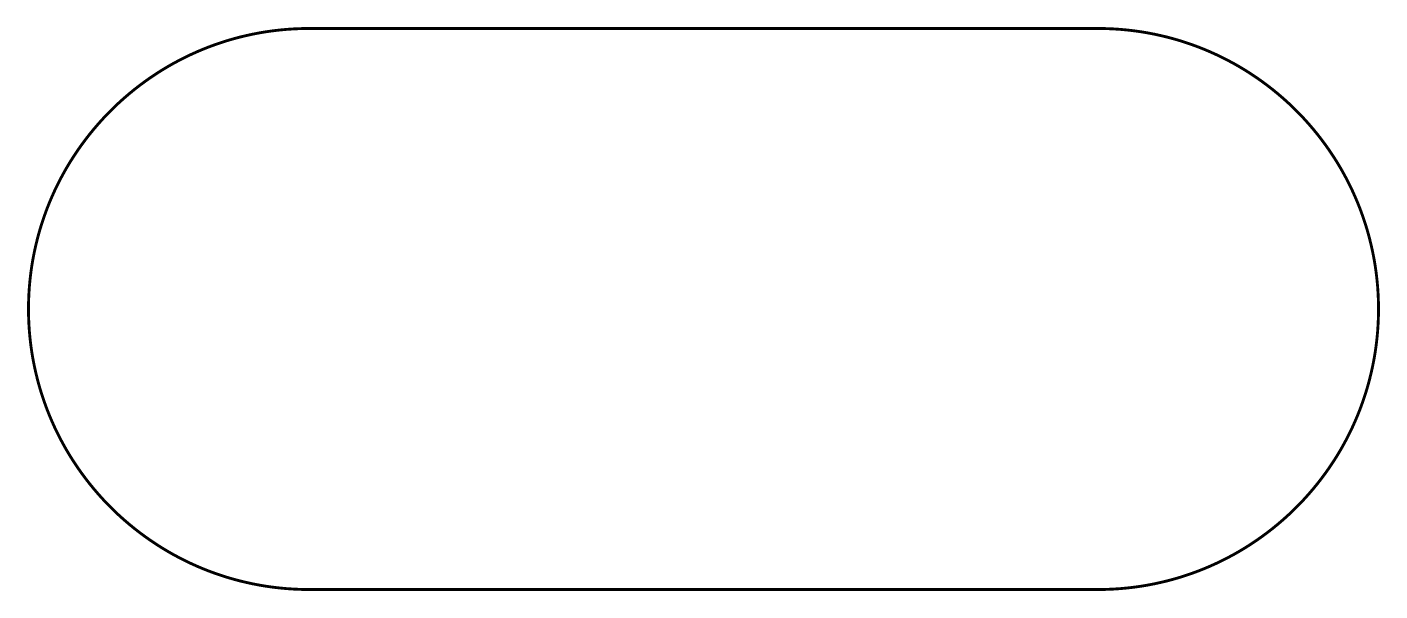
# Model space of a CAD drawing. Extents: x 0.05 to 4.79, y 0.05 to 2.02.
import ezdxf

# ---------------------------------------------------------------- set-up
doc = ezdxf.new("R2010")
doc.units = 0
doc.header["$LTSCALE"] = 0.166667
doc.layers.add('FOREGROUND', color=7, linetype='CONTINUOUS')

msp = doc.modelspace()

# ---------------------------------------------------------------- linework, layer by layer
at = {"layer": 'FOREGROUND', "linetype": 'CONTINUOUS', "const_width": 0.01}
msp.add_lwpolyline([(3.8, 0.05), (3.825782, 0.050351), (3.851399, 0.051359), (3.876844, 0.053015), (3.902109, 0.05531), (3.927185, 0.058238), (3.952066, 0.061789), (3.976741, 0.065957), (4.001204, 0.070732), (4.025447, 0.076107), (4.04946, 0.082073), (4.073237, 0.088623), (4.096769, 0.095749), (4.120049, 0.103442), (4.143067, 0.111694), (4.165816, 0.120498), (4.188288, 0.129845), (4.210476, 0.139727), (4.232369, 0.150136), (4.253962, 0.161065), (4.275245, 0.172504), (4.296211, 0.184446), (4.316851, 0.196883), (4.337158, 0.209807), (4.357123, 0.22321), (4.376739, 0.237083), (4.395997, 0.251419), (4.414889, 0.266209), (4.433407, 0.281446), (4.451543, 0.297121), (4.469289, 0.313226), (4.486637, 0.329754), (4.503579, 0.346696), (4.520107, 0.364044), (4.536212, 0.38179), (4.551888, 0.399927), (4.567124, 0.418445), (4.581915, 0.437337), (4.596251, 0.456594), (4.610124, 0.47621), (4.623526, 0.496175), (4.63645, 0.516482), (4.648887, 0.537122), (4.660829, 0.558088), (4.672269, 0.579371), (4.683197, 0.600964), (4.693606, 0.622858), (4.703488, 0.645045), (4.712835, 0.667517), (4.721639, 0.690266), (4.729891, 0.713285), (4.737584, 0.736564), (4.74471, 0.760096), (4.75126, 0.783873), (4.757227, 0.807887), (4.762601, 0.832129), (4.767377, 0.856592), (4.771544, 0.881268), (4.775096, 0.906148), (4.778023, 0.931224), (4.780319, 0.956489), (4.781974, 0.981934), (4.782982, 1.007552), (4.783333, 1.033333), (4.783333, 1.033333), (4.782982, 1.059118), (4.781974, 1.084739), (4.780318, 1.110187), (4.778022, 1.135455), (4.775093, 1.160535), (4.771541, 1.185418), (4.767373, 1.210097), (4.762596, 1.234562), (4.75722, 1.258808), (4.751252, 1.282824), (4.744701, 1.306604), (4.737573, 1.330138), (4.729879, 1.35342), (4.721624, 1.376441), (4.712819, 1.399192), (4.703469, 1.421666), (4.693585, 1.443856), (4.683173, 1.465751), (4.672243, 1.487346), (4.660801, 1.508631), (4.648856, 1.529598), (4.636416, 1.55024), (4.623489, 1.570548), (4.610084, 1.590515), (4.596208, 1.610132), (4.581869, 1.629391), (4.567075, 1.648283), (4.551835, 1.666802), (4.536157, 1.684939), (4.520048, 1.702686), (4.503516, 1.720035), (4.486571, 1.736977), (4.469219, 1.753505), (4.45147, 1.769611), (4.43333, 1.785286), (4.414808, 1.800522), (4.395912, 1.815312), (4.376651, 1.829648), (4.357031, 1.84352), (4.337062, 1.856922), (4.316752, 1.869845), (4.296108, 1.882281), (4.275138, 1.894222), (4.253851, 1.90566), (4.232254, 1.916587), (4.210357, 1.926994), (4.188166, 1.936875), (4.16569, 1.94622), (4.142936, 1.955021), (4.119914, 1.963271), (4.096631, 1.970962), (4.073095, 1.978085), (4.049314, 1.984632), (4.025297, 1.990595), (4.001051, 1.995967), (3.976584, 2.000739), (3.951905, 2.004903), (3.927021, 2.00845), (3.901941, 2.011374), (3.876672, 2.013666), (3.851224, 2.015317), (3.825603, 2.01632), (3.799818, 2.016667), (1.033151, 2.016667), (1.007373, 2.016311), (0.981759, 2.015299), (0.956317, 2.013639), (0.931056, 2.011339), (0.905983, 2.008407), (0.881107, 2.004852), (0.856435, 2.000681), (0.831976, 1.995903), (0.807737, 1.990525), (0.783727, 1.984555), (0.759954, 1.978002), (0.736426, 1.970874), (0.71315, 1.963178), (0.690136, 1.954924), (0.66739, 1.946118), (0.644922, 1.936769), (0.622739, 1.926885), (0.600849, 1.916474), (0.57926, 1.905544), (0.557981, 1.894103), (0.537019, 1.88216), (0.516383, 1.869722), (0.49608, 1.856797), (0.476118, 1.843394), (0.456506, 1.82952), (0.437252, 1.815184), (0.418364, 1.800393), (0.39985, 1.785156), (0.381717, 1.769481), (0.363975, 1.753375), (0.34663, 1.736848), (0.329692, 1.719906), (0.313167, 1.702559), (0.297065, 1.684813), (0.281393, 1.666678), (0.26616, 1.64816), (0.251372, 1.629269), (0.23704, 1.610013), (0.22317, 1.590398), (0.20977, 1.570435), (0.196849, 1.550129), (0.184415, 1.52949), (0.172475, 1.508526), (0.161038, 1.487245), (0.150113, 1.465654), (0.139706, 1.443762), (0.129826, 1.421577), (0.120481, 1.399107), (0.111679, 1.37636), (0.103429, 1.353344), (0.095738, 1.330067), (0.088614, 1.306538), (0.082065, 1.282763), (0.0761, 1.258752), (0.070727, 1.234513), (0.065953, 1.210052), (0.061786, 1.18538), (0.058236, 1.160503), (0.055309, 1.135429), (0.053014, 1.110168), (0.051359, 1.084726), (0.050351, 1.059112), (0.05, 1.033333), (0.05, 1.033333), (0.050351, 1.007552), (0.051359, 0.981934), (0.053015, 0.956489), (0.05531, 0.931224), (0.058238, 0.906148), (0.061789, 0.881268), (0.065957, 0.856592), (0.070732, 0.832129), (0.076107, 0.807887), (0.082073, 0.783873), (0.088623, 0.760096), (0.095749, 0.736564), (0.103442, 0.713285), (0.111694, 0.690266), (0.120498, 0.667517), (0.129845, 0.645045), (0.139727, 0.622858), (0.150136, 0.600964), (0.161065, 0.579371), (0.172504, 0.558088), (0.184446, 0.537122), (0.196883, 0.516482), (0.209807, 0.496175), (0.22321, 0.47621), (0.237083, 0.456594), (0.251419, 0.437337), (0.266209, 0.418445), (0.281446, 0.399927), (0.297121, 0.38179), (0.313226, 0.364044), (0.329754, 0.346696), (0.346696, 0.329754), (0.364044, 0.313226), (0.38179, 0.297121), (0.399927, 0.281446), (0.418445, 0.266209), (0.437337, 0.251419), (0.456594, 0.237083), (0.47621, 0.22321), (0.496175, 0.209807), (0.516482, 0.196883), (0.537122, 0.184446), (0.558088, 0.172504), (0.579371, 0.161065), (0.600964, 0.150136), (0.622858, 0.139727), (0.645045, 0.129845), (0.667517, 0.120498), (0.690266, 0.111694), (0.713285, 0.103442), (0.736564, 0.095749), (0.760096, 0.088623), (0.783873, 0.082073), (0.807887, 0.076107), (0.832129, 0.070732), (0.856592, 0.065957), (0.881268, 0.061789), (0.906148, 0.058238), (0.931224, 0.05531), (0.956489, 0.053015), (0.981934, 0.051359), (1.007552, 0.050351), (1.033333, 0.05)], close=True, dxfattribs=at)

doc.saveas('drawing.dxf')
